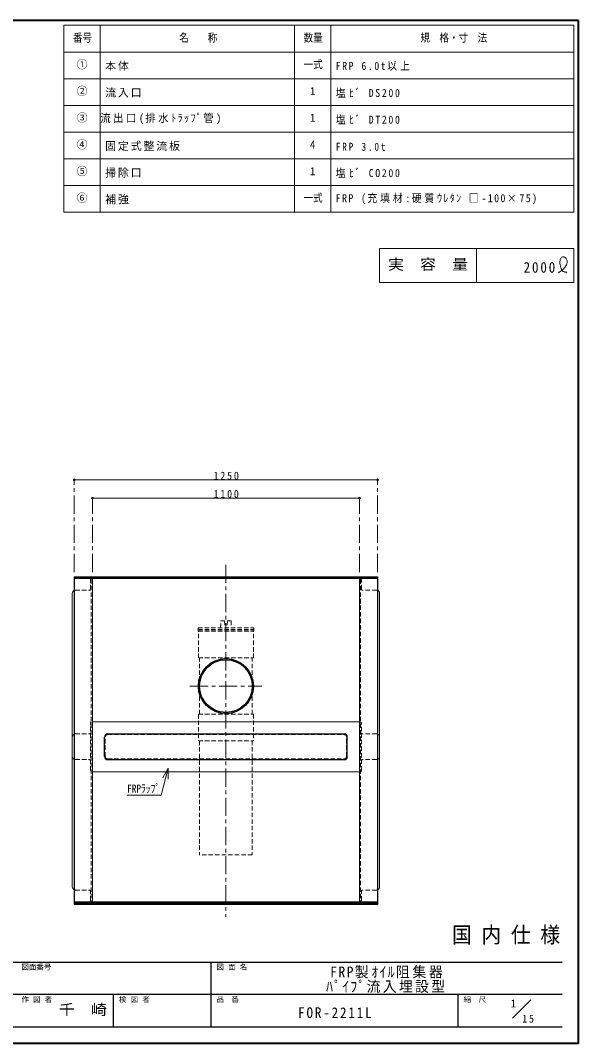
# Model space of a CAD drawing. Units: millimetres at full size, sheet at 1:15; some dimension numbers follow another scale. Extents: x -3100 to 2975, y -2083 to 2132.
# Drawn here: x 676 to 2975, y -2083 to 2132 of the extents above; entities that cross this region are included whole.
import ezdxf
from ezdxf.enums import TextEntityAlignment as Align

# ---------------------------------------------------------------- set-up
doc = ezdxf.new("R2010")
doc.units = ezdxf.units.MM
doc.header["$LTSCALE"] = 15
doc.header["$PDMODE"] = 32
doc.header["$PDSIZE"] = 7.5
doc.linetypes.add('CHAIN1', pattern=[8, 5, -1, 1, -1])
doc.linetypes.add('DASHED1', pattern=[1.8, 1.2, -0.6])
doc.layers.add('0-0____1', color=7, linetype='Continuous', lineweight=18)
doc.layers.add('0-1____2', color=7, linetype='Continuous')
doc.styles.add('ＭＳ ゴシック', font='')
doc.styles.get('ＭＳ ゴシック').set_extended_font_data('MS Gothic')

msp = doc.modelspace()

# ---------------------------------------------------------------- linework, layer by layer
at = {"layer": '0-0____1', "color": 1, "lineweight": 40}
for p, q in [((2975.06, 2132.48), (-3099.94, 2132.48)), ((2975.06, -2082.52), (2975.06, 2132.48)), ((2975.06, -2082.52), (-3099.94, -2082.52))]:
    msp.add_line(p, q, dxfattribs=at)
at = {"layer": '0-0____1', "color": 3}
for p, q in [((2955.06, 2112.48), (855.06, 2112.48)), ((855.06, 1342.48), (855.06, 2112.48)), ((1005.06, 1342.48), (1005.06, 2112.48)), ((1805.06, 1342.48), (1805.06, 2112.48)), ((1955.06, 1342.48), (1955.06, 2112.48)), ((2955.06, 1342.48), (2955.06, 2112.48)), ((2955.06, 2002.48), (855.06, 2002.48)), ((2955.06, 1892.48), (855.06, 1892.48)), ((2955.06, 1782.48), (855.06, 1782.48)), ((2955.06, 1672.48), (855.06, 1672.48)), ((2955.06, 1562.48), (855.06, 1562.48)), ((2955.06, 1452.48), (855.06, 1452.48)), ((2955.06, 1342.48), (855.06, 1342.48)), ((2955.06, 1192.48), (2155.06, 1192.48)), ((2155.06, 1052.48), (2155.06, 1192.48)), ((2555.06, 1192.48), (2555.06, 1052.48)), ((2955.06, 1192.48), (2955.06, 1052.48)), ((2955.06, 1052.48), (2155.06, 1052.48))]:
    msp.add_line(p, q, dxfattribs=at)
at = {"layer": '0-0____1', "color": 4, "lineweight": 9}
for p, q in [((2147.56, 239.98), (897.56, 239.98)), ((972.56, 164.98), (2072.56, 164.98)), ((889.56, -228.02), (889.56, -819.77)), ((2155.56, -228.02), (2155.56, -819.77)), ((972.56, -756.77), (2072.56, -756.77)), ((889.56, -1437.02), (889.56, -899.77)), ((2155.56, -899.77), (2155.56, -1437.02)), ((972.56, -962.77), (2072.56, -962.77))]:
    msp.add_line(p, q, dxfattribs=at)
at = {"layer": '0-0____1', "color": 4, "linetype": 'CHAIN1', "lineweight": 9}
for p, q in [((897.56, -140.02), (897.56, 239.98)), ((2147.56, -140.02), (2147.56, 239.98)), ((972.56, -140.02), (972.56, 164.98)), ((2072.56, -140.02), (2072.56, 164.98)), ((1522.56, -110.02), (1522.56, -1560.02)), ((1374.26, -610.02), (1670.86, -610.02))]:
    msp.add_line(p, q, dxfattribs=at)
at = {"layer": '0-0____1', "color": 5, "lineweight": 25}
for p, q in [((897.56, -160.02), (2147.56, -160.02)), ((897.56, -160.02), (897.56, -1510.02)), ((897.56, -165.02), (2147.56, -165.02)), ((2147.56, -160.02), (2147.56, -1510.02)), ((1022.56, -899.77), (1022.56, -819.77)), ((1035.56, -806.77), (2009.56, -806.77)), ((2022.56, -899.77), (2022.56, -819.77)), ((1035.56, -912.77), (2009.56, -912.77)), ((2147.56, -1500.02), (897.56, -1500.02)), ((2147.56, -1505.02), (897.56, -1505.02)), ((2146.63, -1510.02), (897.56, -1510.02))]:
    msp.add_line(p, q, dxfattribs=at)
at = {"layer": '0-0____1', "color": 4, "linetype": 'DASHED1', "lineweight": 9}
for p, q in [((967.14, -168.01), (964.56, -172.09)), ((2077.98, -168.01), (2080.56, -172.09)), ((964.56, -210.02), (964.56, -172.09)), ((967.56, -170.02), (967.56, -1495.02)), ((2077.56, -170.02), (2077.56, -1495.02)), ((2080.56, -210.02), (2080.56, -172.09)), ((902.56, -215.02), (959.56, -215.02)), ((2142.56, -215.02), (2085.56, -215.02)), ((967.56, -756.77), (964.56, -761.77)), ((2077.56, -756.77), (2080.56, -761.77)), ((964.56, -957.77), (964.56, -761.77)), ((2080.56, -957.77), (2080.56, -761.77)), ((902.56, -806.77), (959.56, -806.77)), ((2142.56, -806.77), (2085.56, -806.77)), ((902.56, -912.77), (959.56, -912.77)), ((2142.56, -912.77), (2085.56, -912.77)), ((967.56, -962.77), (964.56, -957.77)), ((2077.56, -962.77), (2080.56, -957.77)), ((902.56, -1450.02), (959.56, -1450.02)), ((964.56, -1492.95), (964.56, -1455.02)), ((2080.56, -1492.95), (2080.56, -1455.02)), ((2142.56, -1450.02), (2085.56, -1450.02)), ((962.56, -1500.02), (897.56, -1500.02)), ((967.14, -1497.02), (964.56, -1492.95)), ((2077.98, -1497.02), (2080.56, -1492.95)), ((2082.56, -1500.02), (2147.56, -1500.02))]:
    msp.add_line(p, q, dxfattribs=at)
at = {"layer": '0-0____1'}
for p, q in [((972.56, -165.02), (972.56, -1505.02)), ((2072.56, -165.02), (2072.56, -1505.02)), ((889.56, -899.77), (889.56, -819.77)), ((2155.56, -899.77), (2155.56, -819.77)), ((1285.11, -948.22), (1255.5, -1058.73)), ((1285.11, -948.22), (1262.61, -987.2)), ((1285.11, -948.22), (1285.11, -993.22)), ((1115.78, -1058.73), (1255.5, -1058.73)), ((2703.23, -1978.28), (2778.99, -1902.52))]:
    msp.add_line(p, q, dxfattribs=at)
at = {"layer": '0-0____1', "linetype": 'DASHED1'}
for p, q in [((1408.06, -370.52), (1408.06, -376.52)), ((1408.06, -370.52), (1637.06, -370.52)), ((1408.06, -376.52), (1637.06, -376.52)), ((1408.06, -377.52), (1408.06, -383.52)), ((1500.06, -370.02), (1501.56, -341.02)), ((1516.06, -340.52), (1502.06, -340.52)), ((1516.56, -341.02), (1518.06, -370.02)), ((1528.56, -341.02), (1527.06, -370.02)), ((1529.06, -340.52), (1543.06, -340.52)), ((1543.56, -341.02), (1545.06, -370.02)), ((1637.06, -370.52), (1637.06, -376.52)), ((1408.06, -383.52), (1637.06, -383.52)), ((1409.26, -384.02), (1635.86, -384.02)), ((1409.26, -494.02), (1409.26, -384.02)), ((1413.91, -725.02), (1413.91, -494.02)), ((1631.21, -725.02), (1631.21, -494.02)), ((1409.26, -725.02), (1635.86, -725.02)), ((1635.86, -725.02), (1635.86, -835.02)), ((1025.56, -899.77), (1025.56, -819.77)), ((1035.56, -809.77), (2009.56, -809.77)), ((1413.91, -835.02), (1413.91, -1305.02)), ((2019.56, -899.77), (2019.56, -819.77)), ((1035.56, -909.77), (2009.56, -909.77)), ((972.56, -1505.02), (972.56, -1510.02)), ((2072.56, -1505.02), (2072.56, -1510.02))]:
    msp.add_line(p, q, dxfattribs=at)
at = {"layer": '0-0____1', "color": 6, "lineweight": 25}
for p, q in [((-3032.44, -1747.16), (2907.56, -1747.16)), ((1461.13, -2015.02), (1461.13, -1747.16)), ((2907.56, -1881.09), (-146.01, -1881.09)), ((1059.35, -2015.02), (1059.35, -1881.09)), ((2478.99, -2015.02), (2478.99, -1881.09)), ((2907.56, -2015.02), (-3032.44, -2015.02))]:
    msp.add_line(p, q, dxfattribs=at)
at = {"layer": '0-0____1', "color": 4, "lineweight": 9}
for points in [[(2892.85, 1093.18), (2895.41, 1094.98), (2899.81, 1098.13), (2904.13, 1101.38), (2908.33, 1104.81), (2912.37, 1108.48), (2916.21, 1112.47), (2918.33, 1114.95), (2920.08, 1117.21), (2922.85, 1121.32), (2925.21, 1125.66), (2927, 1130.18), (2928.09, 1134.82), (2928.34, 1139.53), (2928.05, 1142.28), (2927.7, 1143.97), (2926.77, 1146.84), (2925.46, 1149.58), (2923.79, 1152.11), (2921.76, 1154.35), (2919.39, 1156.22), (2917.86, 1157.1), (2917.15, 1157.44), (2915.89, 1157.93), (2914.59, 1158.31), (2913.28, 1158.56), (2911.98, 1158.66), (2910.71, 1158.6), (2909.99, 1158.49), (2908.54, 1158.05), (2906.26, 1156.76), (2904.25, 1154.88), (2902.51, 1152.56), (2901.05, 1149.94), (2899.88, 1147.15), (2899.34, 1145.52), (2898.73, 1143.19), (2898.11, 1139.26), (2897.98, 1135.38), (2898.26, 1131.53)], [(2898.26, 1131.53), (2898.85, 1127.66), (2899.69, 1123.74), (2900.26, 1121.43), (2900.92, 1118.94), (2902.19, 1114.63), (2903.71, 1110.44), (2905.55, 1106.52), (2907.78, 1103.03), (2910.49, 1100.11), (2912.3, 1098.74), (2913.48, 1098.04), (2915.66, 1097.05), (2918, 1096.28), (2920.46, 1095.68), (2923, 1095.2), (2925.61, 1094.79), (2927.13, 1094.57)]]:
    msp.add_lwpolyline(points, dxfattribs=at)
at = {"layer": '0-0____1', "linetype": 'DASHED1'}
for points in [[(1408.06, -377.52), (1637.06, -377.52), (1637.06, -383.52)], [(1409.26, -494.02), (1635.86, -494.02), (1635.86, -384.02)], [(1409.26, -725.02), (1409.26, -835.02), (1635.86, -835.02)], [(1631.21, -835.02), (1631.21, -1305.02), (1413.91, -1305.02)]]:
    msp.add_lwpolyline(points, dxfattribs=at)
at = {"layer": '0-0____1', "color": 5, "lineweight": 25}
for radius in [113.3, 108.65]:
    msp.add_circle((1522.56, -610.02), radius, dxfattribs=at)
at = {"layer": '0-0____1', "color": 4, "linetype": 'DASHED1', "lineweight": 9}
for centre, radius, start, end in [((962.56, -170.02), 5, 0, 90), ((2082.56, -170.02), 5, 90, 180), ((959.56, -210.02), 5, 270, 0), ((2085.56, -210.02), 5, 180, 270), ((902.56, -228.02), 13, 90, 112.61986), ((2142.56, -228.02), 13, 67.38014, 90), ((902.56, -819.77), 13, 90, 112.61986), ((959.56, -801.77), 5, 270, 0), ((2085.56, -801.77), 5, 180, 270), ((2142.56, -819.77), 13, 67.38014, 90), ((902.56, -899.77), 13, 247.38014, 270), ((959.56, -917.77), 5, 0, 90), ((2085.56, -917.77), 5, 90, 180), ((2142.56, -899.77), 13, 270, 292.61986), ((902.56, -1437.02), 13, 247.38014, 270), ((959.56, -1455.02), 5, 0, 90), ((2085.56, -1455.02), 5, 90, 180), ((2142.56, -1437.02), 13, 270, 292.61986), ((962.56, -1495.02), 5, 270, 0), ((2082.56, -1495.02), 5, 180, 270)]:
    msp.add_arc(centre, radius, start, end, dxfattribs=at)
at = {"layer": '0-0____1', "color": 4, "lineweight": 9}
for centre, start, end in [((902.56, -228.02), 112.61986, 180), ((2142.56, -228.02), 0, 67.38014), ((902.56, -1437.02), 180, 247.38014), ((2142.56, -1437.02), 292.61986, 0)]:
    msp.add_arc(centre, 13, start, end, dxfattribs=at)
at = {"layer": '0-0____1', "linetype": 'DASHED1'}
for centre, radius, start, end in [((1499.56, -370.02), 0.5, 270, 0), ((1502.06, -341.02), 0.5, 90, 180), ((1516.06, -341.02), 0.5, 0, 90), ((1518.56, -370.02), 0.5, 180, 270), ((1526.56, -370.02), 0.5, 270, 0), ((1529.06, -341.02), 0.5, 90, 180), ((1543.06, -341.02), 0.5, 0, 90), ((1545.56, -370.02), 0.5, 180, 270), ((1035.56, -819.77), 10, 90, 180), ((2009.56, -819.77), 10, 0, 90), ((1035.56, -899.77), 10, 180, 270), ((2009.56, -899.77), 10, 270, 0)]:
    msp.add_arc(centre, radius, start, end, dxfattribs=at)
at = {"layer": '0-0____1'}
for centre, start, end in [((902.56, -819.77), 112.61986, 180), ((2142.56, -819.77), 0, 67.38014), ((902.56, -899.77), 180, 247.38014), ((2142.56, -899.77), 292.61986, 0)]:
    msp.add_arc(centre, 13, start, end, dxfattribs=at)
at = {"layer": '0-0____1', "color": 5, "lineweight": 25}
for centre, start, end in [((1035.56, -819.77), 90, 180), ((2009.56, -819.77), 0, 90), ((1035.56, -899.77), 180, 270), ((2009.56, -899.77), 270, 0)]:
    msp.add_arc(centre, 13, start, end, dxfattribs=at)
at = {"layer": '0-0____1', "color": 4}
for p in [(897.56, 239.98), (2147.56, 239.98), (972.56, 164.98), (2072.56, 164.98)]:
    msp.add_point(p, dxfattribs=at)

# ---------------------------------------------------------------- texts
at = {"layer": '0-0____1', "style": 'ＭＳ ゴシック'}
for s, height, width, p in [('番号', 32.99, 0.85, (892.56, 2034.98)), ('名\u3000\u3000称', 32.99, 0.85, (1330.06, 2034.98)), ('数量', 32.99, 0.85, (1842.56, 2034.98)), ('規\u3000格・寸\u3000法', 32.99, 0.85, (2323.81, 2034.98)), ('一式', 32.99, 0.85, (1842.56, 1924.98)), ('一式', 32.99, 0.85, (1842.56, 1374.98)), ('実\u3000容\u3000量', 43.99, 1.1, (2190.06, 1092.48)), ('FRPﾗｯﾌﾟ', 32.99, 0.85, (1115.78, -1058.73)), ('国 内 仕 様', 65.98, 0.9, (2453.81, -1687.16)), ('千\u3000崎', 43.99, 1.1, (834.35, -1978.05))]:
    msp.add_text(s, height=height, dxfattribs=dict(at, width=width)).set_placement(p, align=Align.BOTTOM_LEFT)
for s, height, p in [('①', 32.99, (907.56, 1924.98)), ('②', 32.99, (907.56, 1814.98)), ('1', 32.99, (1868.81, 1814.98)), ('③', 32.99, (907.56, 1704.98)), ('1', 32.99, (1868.81, 1704.98)), ('④', 32.99, (907.56, 1594.98)), ('4', 32.99, (1868.81, 1594.98)), ('⑤', 32.99, (907.56, 1484.98)), ('1', 32.99, (1868.81, 1484.98)), ('⑥', 32.99, (907.56, 1374.98)), ('図面番号', 21.99, (680.06, -1784.66)), ('図 面 名', 21.99, (1483.63, -1784.66)), ('作 図 者', 21.99, (680.06, -1918.59)), ('検 図 者', 21.99, (1081.85, -1918.59)), ('品\u3000番', 21.99, (1483.63, -1918.59)), ('縮\u3000尺', 21.99, (2501.49, -1918.59)), ('1', 32.99, (2695.61, -1943.8))]:
    msp.add_text(s, height=height, dxfattribs=at).set_placement(p, align=Align.BOTTOM_LEFT)
at = {"layer": '0-0____1', "char_height": 32.99, "attachment_point": 7, "style": 'ＭＳ ゴシック'}
for s, insert in [('\\T1.17;本体', (1025.06, 1924.98)), ('\\T1.31;\\W0.9;FRP\\~6.0t以上', (1975.06, 1924.98)), ('\\T1.17;流入口', (1025.06, 1814.98)), ('\\T1.34;\\W0.9;塩ﾋﾞ\\~DS200', (1975.06, 1814.98)), ('\\T1.24;\\W0.95;流出口(排水ﾄﾗｯﾌﾟ管)', (1005.06, 1704.98)), ('\\T1.34;\\W0.9;塩ﾋﾞ\\~DT200', (1975.06, 1704.98)), ('\\T1.17;固定式整流板', (1025.06, 1594.98)), ('\\T1.39;\\W0.85;FRP\\~3.0t', (1975.06, 1594.98)), ('\\T1.17;掃除口', (1025.06, 1484.98)), ('\\T1.34;\\W0.9;塩ﾋﾞ\\~CO200', (1975.06, 1484.98)), ('\\T1.17;補強', (1025.06, 1374.98)), ('\\T1.29;\\W0.9;FRP\\~(充填材:硬質ｳﾚﾀﾝ\\~□-100×75)', (1975.06, 1374.98)), ('\\T1.38;\\W0.9;1250', (1471.93, 239.98)), ('\\T1.38;\\W0.9;1100', (1471.93, 164.98)), ('\\T1.36;\\W0.9;15', (2743.56, -1996.87))]:
    msp.add_mtext(s, dxfattribs=dict(at, insert=insert))
at = {"layer": '0-1____2', "char_height": 43.99, "attachment_point": 7, "style": 'ＭＳ ゴシック'}
for s, insert in [('\\T1.28;\\W0.9;2000', (2748.81, 1092.48)), ('\\T1.19;\\W0.95;FRP製ｵｲﾙ阻集器', (1951.85, -1814.12)), ('\\T1.17;\\W0.95;ﾊﾟｲﾌﾟ流入埋設型', (1934.97, -1874.12)), ('\\T1.28;\\W0.9;FOR-2211L', (1820.06, -1978.05))]:
    msp.add_mtext(s, dxfattribs=dict(at, insert=insert))

doc.saveas('drawing.dxf')
